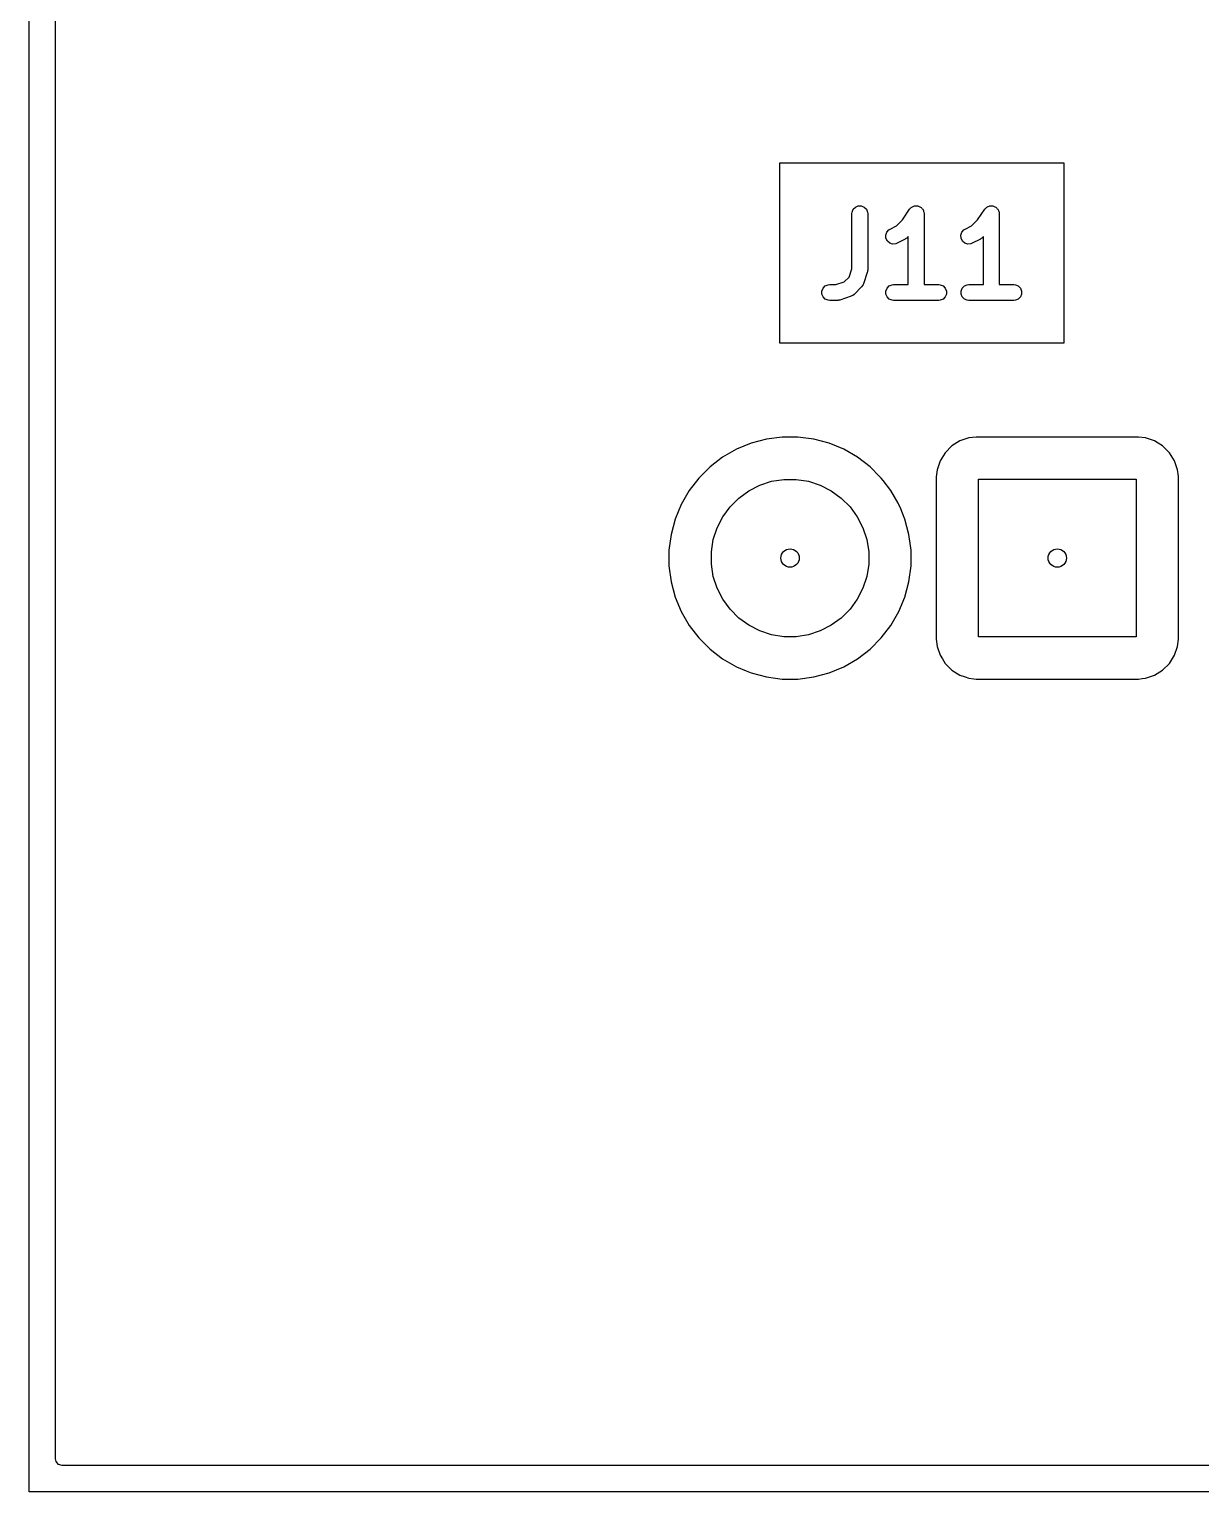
# Model space of a CAD drawing. Extents: x 20 to 124, y -124 to -20.
# Drawn here: x 20 to 42.27, y -124 to -96.2 of the extents above; entities that cross this region are included whole.
import ezdxf

# ---------------------------------------------------------------- set-up
doc = ezdxf.new("R2010")
doc.units = 0
doc.layers.add('BLACK', color=7, linetype='CONTINUOUS')
doc.layers.add('WHITE', color=7, linetype='CONTINUOUS')

msp = doc.modelspace()

# ---------------------------------------------------------------- linework, layer by layer
at = {"layer": 'BLACK', "linetype": 'CONTINUOUS'}
for p, q in [((20.5005, -102.160553), (20.5005, -91.099223)), ((39.669786, -98.744984), (34.258786, -98.744984)), ((34.258786, -98.744984), (34.258786, -102.160553)), ((39.669786, -101.194984), (39.669786, -98.744984)), ((35.635715, -99.703328), (35.638597, -99.674064)), ((35.635715, -100.750416), (35.635715, -99.703328)), ((35.638597, -99.674064), (35.660995, -99.619992)), ((35.660995, -99.619992), (35.702379, -99.578608)), ((35.702379, -99.578608), (35.756451, -99.55621)), ((35.756451, -99.55621), (35.814979, -99.55621)), ((35.814979, -99.55621), (35.869051, -99.578608)), ((35.869051, -99.578608), (35.910435, -99.619992)), ((35.910435, -99.619992), (35.932833, -99.674064)), ((35.932833, -99.674064), (35.935715, -99.703328)), ((35.935715, -99.703328), (35.935715, -100.774757)), ((36.597716, -99.822051), (36.732336, -99.620123)), ((36.732336, -99.620123), (36.732402, -99.620042)), ((36.732402, -99.620042), (36.732423, -99.619992)), ((36.732423, -99.619992), (36.732534, -99.61988)), ((36.732534, -99.61988), (36.750966, -99.597372)), ((36.750966, -99.597372), (36.763308, -99.589106)), ((36.763308, -99.589106), (36.773807, -99.578608)), ((36.773807, -99.578608), (36.787383, -99.572984)), ((36.787383, -99.572984), (36.799596, -99.564806)), ((36.799596, -99.564806), (36.814157, -99.561893)), ((36.814157, -99.561893), (36.827879, -99.55621)), ((36.827879, -99.55621), (36.842576, -99.55621)), ((36.842576, -99.55621), (36.856986, -99.553328)), ((36.856986, -99.553328), (36.871556, -99.55621)), ((36.871556, -99.55621), (36.886407, -99.55621)), ((36.886407, -99.55621), (36.899981, -99.561832)), ((36.899981, -99.561832), (36.9144, -99.564685)), ((36.9144, -99.564685), (36.92676, -99.572925)), ((36.92676, -99.572925), (36.940479, -99.578608)), ((36.940479, -99.578608), (36.950868, -99.588997)), ((36.950868, -99.588997), (36.963099, -99.597151)), ((36.963099, -99.597151), (36.971364, -99.609493)), ((36.971364, -99.609493), (36.981863, -99.619992)), ((36.981863, -99.619992), (36.987486, -99.633568)), ((36.987486, -99.633568), (36.995665, -99.645781)), ((36.995665, -99.645781), (36.998577, -99.660343)), ((36.998577, -99.660343), (37.004261, -99.674064)), ((37.004261, -99.674064), (37.007112, -99.703016)), ((37.007112, -99.703016), (37.007143, -99.70317)), ((37.007143, -99.70317), (37.007132, -99.703222)), ((37.007132, -99.703222), (37.007143, -99.703328)), ((37.007143, -99.703328), (37.007143, -101.053328)), ((38.026287, -99.822051), (38.160907, -99.620123)), ((38.160907, -99.620123), (38.160973, -99.620042)), ((38.160973, -99.620042), (38.160994, -99.619992)), ((38.160994, -99.619992), (38.161105, -99.61988)), ((38.161105, -99.61988), (38.179537, -99.597372)), ((38.179537, -99.597372), (38.191879, -99.589106)), ((38.191879, -99.589106), (38.202378, -99.578608)), ((38.202378, -99.578608), (38.215954, -99.572984)), ((38.215954, -99.572984), (38.228167, -99.564806)), ((38.228167, -99.564806), (38.242728, -99.561893)), ((38.242728, -99.561893), (38.25645, -99.55621)), ((38.25645, -99.55621), (38.271147, -99.55621)), ((38.271147, -99.55621), (38.285557, -99.553328)), ((38.285557, -99.553328), (38.300127, -99.55621)), ((38.300127, -99.55621), (38.314978, -99.55621)), ((38.314978, -99.55621), (38.328552, -99.561832)), ((38.328552, -99.561832), (38.342971, -99.564685)), ((38.342971, -99.564685), (38.355331, -99.572925)), ((38.355331, -99.572925), (38.36905, -99.578608)), ((38.36905, -99.578608), (38.379439, -99.588997)), ((38.379439, -99.588997), (38.39167, -99.597151)), ((38.39167, -99.597151), (38.399935, -99.609493)), ((38.399935, -99.609493), (38.410434, -99.619992)), ((38.410434, -99.619992), (38.416057, -99.633568)), ((38.416057, -99.633568), (38.424236, -99.645781)), ((38.424236, -99.645781), (38.427148, -99.660343)), ((38.427148, -99.660343), (38.432832, -99.674064)), ((38.432832, -99.674064), (38.435683, -99.703016)), ((38.435683, -99.703016), (38.435714, -99.70317)), ((38.435714, -99.70317), (38.435703, -99.703222)), ((38.435703, -99.703222), (38.435714, -99.703328)), ((38.435714, -99.703328), (38.435714, -101.053328)), ((36.27975, -100.113139), (36.298257, -100.057616)), ((36.298257, -100.057616), (36.336604, -100.013401)), ((36.336604, -100.013401), (36.36149, -99.997736)), ((36.36149, -99.997736), (36.482575, -99.937192)), ((36.482575, -99.937192), (36.597716, -99.822051)), ((37.708321, -100.113139), (37.726828, -100.057616)), ((37.726828, -100.057616), (37.765175, -100.013401)), ((37.765175, -100.013401), (37.790061, -99.997736)), ((37.790061, -99.997736), (37.911146, -99.937192)), ((37.911146, -99.937192), (38.026287, -99.822051)), ((36.283899, -100.171519), (36.27975, -100.113139)), ((36.310073, -100.223868), (36.283899, -100.171519)), ((36.354288, -100.262215), (36.310073, -100.223868)), ((36.409811, -100.280722), (36.354288, -100.262215)), ((36.468191, -100.276573), (36.409811, -100.280722)), ((36.495654, -100.266064), (36.468191, -100.276573)), ((36.638511, -100.194635), (36.495654, -100.266064)), ((36.651104, -100.186707), (36.638511, -100.194635)), ((36.654764, -100.185192), (36.651104, -100.186707)), ((36.658883, -100.18181), (36.654764, -100.185192)), ((36.663397, -100.17897), (36.658883, -100.18181)), ((36.665993, -100.175976), (36.663397, -100.17897)), ((36.677495, -100.166537), (36.665993, -100.175976)), ((36.707143, -100.136889), (36.677495, -100.166537)), ((36.707143, -101.053328), (36.707143, -100.136889)), ((37.71247, -100.171519), (37.708321, -100.113139)), ((37.738644, -100.223868), (37.71247, -100.171519)), ((37.782859, -100.262215), (37.738644, -100.223868)), ((37.838382, -100.280722), (37.782859, -100.262215)), ((37.896762, -100.276573), (37.838382, -100.280722)), ((37.924225, -100.266064), (37.896762, -100.276573)), ((38.067082, -100.194635), (37.924225, -100.266064)), ((38.079675, -100.186707), (38.067082, -100.194635)), ((38.083335, -100.185192), (38.079675, -100.186707)), ((38.087454, -100.18181), (38.083335, -100.185192)), ((38.091968, -100.17897), (38.087454, -100.18181)), ((38.094564, -100.175976), (38.091968, -100.17897)), ((38.106066, -100.166537), (38.094564, -100.175976)), ((38.135714, -100.136889), (38.106066, -100.166537)), ((38.135714, -101.053328), (38.135714, -100.136889)), ((35.490402, -101.000794), (35.583181, -100.908014)), ((35.583181, -100.908014), (35.635715, -100.750416)), ((35.928017, -100.822192), (35.856588, -101.036477)), ((35.931316, -100.807682), (35.928017, -100.822192)), ((35.932833, -100.804021), (35.931316, -100.807682)), ((35.933355, -100.798712), (35.932833, -100.804021)), ((35.934537, -100.793518), (35.933355, -100.798712)), ((35.935715, -100.774757), (35.934256, -100.789568)), ((35.934256, -100.789568), (35.934537, -100.793518)), ((35.067168, -101.174064), (35.089566, -101.119992)), ((35.067168, -101.232592), (35.067168, -101.174064)), ((35.089566, -101.119992), (35.13095, -101.078608)), ((35.13095, -101.078608), (35.185022, -101.05621)), ((35.185022, -101.05621), (35.214286, -101.053328)), ((35.214286, -101.053328), (35.3328, -101.053328)), ((35.3328, -101.053328), (35.490402, -101.000794)), ((35.820352, -101.095108), (35.677495, -101.237966)), ((35.839007, -101.072377), (35.820352, -101.095108)), ((35.841069, -101.067397), (35.839007, -101.072377)), ((35.8446, -101.063327), (35.841069, -101.067397)), ((35.856588, -101.036477), (35.8446, -101.063327)), ((36.281454, -101.174064), (36.303852, -101.119992)), ((36.281454, -101.232592), (36.281454, -101.174064)), ((36.303852, -101.119992), (36.345236, -101.078608)), ((36.345236, -101.078608), (36.399308, -101.05621)), ((36.399308, -101.05621), (36.428572, -101.053328)), ((36.428572, -101.053328), (36.707143, -101.053328)), ((37.007143, -101.053328), (37.285715, -101.053328)), ((37.285715, -101.053328), (37.314979, -101.05621)), ((37.314979, -101.05621), (37.369051, -101.078608)), ((37.369051, -101.078608), (37.410435, -101.119992)), ((37.410435, -101.119992), (37.432833, -101.174064)), ((37.432833, -101.174064), (37.432833, -101.232592)), ((37.710025, -101.174064), (37.732423, -101.119992)), ((37.710025, -101.232592), (37.710025, -101.174064)), ((37.732423, -101.119992), (37.773807, -101.078608)), ((37.773807, -101.078608), (37.827879, -101.05621)), ((37.827879, -101.05621), (37.857143, -101.053328)), ((37.857143, -101.053328), (38.135714, -101.053328)), ((38.435714, -101.053328), (38.714286, -101.053328)), ((38.714286, -101.053328), (38.74355, -101.05621)), ((38.74355, -101.05621), (38.797622, -101.078608)), ((38.797622, -101.078608), (38.839006, -101.119992)), ((38.839006, -101.119992), (38.861404, -101.174064)), ((38.861404, -101.174064), (38.861404, -101.232592)), ((39.669786, -102.160553), (39.669786, -101.194984)), ((35.089566, -101.286664), (35.067168, -101.232592)), ((35.13095, -101.328048), (35.089566, -101.286664)), ((35.185022, -101.350446), (35.13095, -101.328048)), ((35.214286, -101.353328), (35.185022, -101.350446)), ((35.357143, -101.353328), (35.214286, -101.353328)), ((35.371948, -101.351869), (35.357143, -101.353328)), ((35.375903, -101.352151), (35.371948, -101.351869)), ((35.381104, -101.350968), (35.375903, -101.352151)), ((35.386407, -101.350446), (35.381104, -101.350968)), ((35.390064, -101.34893), (35.386407, -101.350446)), ((35.404577, -101.345631), (35.390064, -101.34893)), ((35.618863, -101.274203), (35.404577, -101.345631)), ((35.645714, -101.262215), (35.618863, -101.274203)), ((35.649785, -101.258683), (35.645714, -101.262215)), ((35.654765, -101.256621), (35.649785, -101.258683)), ((35.677495, -101.237966), (35.654765, -101.256621)), ((36.303852, -101.286664), (36.281454, -101.232592)), ((36.345236, -101.328048), (36.303852, -101.286664)), ((36.399308, -101.350446), (36.345236, -101.328048)), ((36.428572, -101.353328), (36.399308, -101.350446)), ((37.285715, -101.353328), (36.428572, -101.353328)), ((37.314979, -101.350446), (37.285715, -101.353328)), ((37.369051, -101.328048), (37.314979, -101.350446)), ((37.410435, -101.286664), (37.369051, -101.328048)), ((37.432833, -101.232592), (37.410435, -101.286664)), ((37.732423, -101.286664), (37.710025, -101.232592)), ((37.773807, -101.328048), (37.732423, -101.286664)), ((37.827879, -101.350446), (37.773807, -101.328048)), ((37.857143, -101.353328), (37.827879, -101.350446)), ((38.714286, -101.353328), (37.857143, -101.353328)), ((38.74355, -101.350446), (38.714286, -101.353328)), ((38.797622, -101.328048), (38.74355, -101.350446)), ((38.839006, -101.286664), (38.797622, -101.328048)), ((38.861404, -101.232592), (38.839006, -101.286664)), ((20.5005, -106.099223), (20.5005, -102.160553)), ((34.258786, -102.160553), (39.669786, -102.160553)), ((34.309206, -103.949501), (34.010233, -103.988861)), ((34.309211, -103.9495), (34.309206, -103.949501)), ((34.309217, -103.9495), (34.309211, -103.9495)), ((34.610783, -103.9495), (34.309217, -103.9495)), ((34.610788, -103.9495), (34.610783, -103.9495)), ((34.610793, -103.949501), (34.610788, -103.9495)), ((34.909766, -103.988861), (34.610793, -103.949501)), ((37.860745, -103.964631), (37.690476, -104.024211)), ((37.86075, -103.96463), (37.860745, -103.964631)), ((37.995039, -103.9495), (37.86075, -103.96463)), ((37.995046, -103.9495), (37.995039, -103.9495)), ((41.084954, -103.9495), (37.995046, -103.9495)), ((41.08496, -103.9495), (41.084954, -103.9495)), ((41.219249, -103.96463), (41.08496, -103.9495)), ((41.219254, -103.964631), (41.219249, -103.96463)), ((41.389523, -104.024211), (41.219254, -103.964631)), ((33.440328, -104.182318), (33.179168, -104.333099)), ((33.440338, -104.182314), (33.440328, -104.182318)), ((33.718939, -104.066913), (33.440338, -104.182314)), ((34.010233, -103.988861), (33.718939, -104.066913)), ((35.20106, -104.066913), (34.909766, -103.988861)), ((35.479661, -104.182314), (35.20106, -104.066913)), ((35.479671, -104.182318), (35.479661, -104.182314)), ((35.740831, -104.333099), (35.479671, -104.182318)), ((37.410184, -104.247737), (37.314211, -104.400476)), ((37.537737, -104.120184), (37.410184, -104.247737)), ((37.690476, -104.024211), (37.537737, -104.120184)), ((41.457482, -104.066913), (41.389523, -104.024211)), ((41.542262, -104.120184), (41.457482, -104.066913)), ((41.669816, -104.247738), (41.542262, -104.120184)), ((41.765789, -104.400478), (41.669816, -104.247738)), ((32.939914, -104.516685), (32.726685, -104.729914)), ((32.939921, -104.516679), (32.939914, -104.516685)), ((33.179168, -104.333099), (32.939921, -104.516679)), ((35.980078, -104.516679), (35.740831, -104.333099)), ((35.980085, -104.516685), (35.980078, -104.516679)), ((36.168439, -104.705039), (35.980085, -104.516685)), ((37.314211, -104.400476), (37.254631, -104.570745)), ((41.825368, -104.570745), (41.765789, -104.400478)), ((32.726679, -104.729921), (32.543099, -104.969168)), ((32.726685, -104.729914), (32.726679, -104.729921)), ((33.885975, -104.864181), (34.109832, -104.791445)), ((34.109832, -104.791445), (34.342311, -104.754624)), ((34.342311, -104.754624), (34.577689, -104.754624)), ((34.577689, -104.754624), (34.810168, -104.791445)), ((34.810168, -104.791445), (35.034025, -104.864181)), ((36.193314, -104.729914), (36.168439, -104.705039)), ((36.19332, -104.729921), (36.193314, -104.729914)), ((36.229486, -104.777053), (36.19332, -104.729921)), ((36.3769, -104.969168), (36.229486, -104.777053)), ((37.25463, -104.57075), (37.2395, -104.705039)), ((37.2395, -104.705039), (37.2395, -107.79496)), ((37.254631, -104.570745), (37.25463, -104.57075)), ((38.04, -107.75), (38.04, -104.75)), ((38.04, -104.75), (41.04, -104.75)), ((41.04, -104.75), (41.04, -107.75)), ((41.825369, -104.57075), (41.825368, -104.570745)), ((41.834242, -104.6495), (41.825369, -104.57075)), ((41.8405, -104.705046), (41.834242, -104.6495)), ((41.8405, -107.794954), (41.8405, -104.705046)), ((32.543099, -104.969168), (32.392318, -105.230328)), ((33.485828, -105.109391), (33.676252, -104.97104)), ((33.676252, -104.97104), (33.885975, -104.864181)), ((35.034025, -104.864181), (35.243748, -104.97104)), ((35.243748, -104.97104), (35.434172, -105.109391)), ((36.514414, -105.20735), (36.3769, -104.969168)), ((32.392314, -105.230338), (32.276913, -105.508939)), ((32.392318, -105.230328), (32.392314, -105.230338)), ((33.18104, -105.466252), (33.319391, -105.275828)), ((33.319391, -105.275828), (33.485828, -105.109391)), ((35.434172, -105.109391), (35.600609, -105.275828)), ((35.600609, -105.275828), (35.73896, -105.466252)), ((36.527683, -105.230332), (36.514414, -105.20735)), ((36.563603, -105.317051), (36.527683, -105.230332)), ((36.631373, -105.480663), (36.563603, -105.317051)), ((32.276913, -105.508939), (32.198861, -105.800233)), ((33.074181, -105.675975), (33.18104, -105.466252)), ((35.73896, -105.466252), (35.845819, -105.675975)), ((36.643087, -105.508942), (36.631373, -105.480663)), ((36.721138, -105.800232), (36.643087, -105.508942)), ((32.198861, -105.800233), (32.159501, -106.099206)), ((32.964624, -106.132311), (33.001445, -105.899832)), ((33.001445, -105.899832), (33.074181, -105.675975)), ((35.845819, -105.675975), (35.918555, -105.899832)), ((35.918555, -105.899832), (35.955376, -106.132311)), ((36.7605, -106.099217), (36.721138, -105.800232)), ((20.5005, -112.611655), (20.5005, -106.099223)), ((32.159501, -106.099206), (32.1595, -106.099223)), ((32.1595, -106.099223), (32.1595, -106.400776)), ((32.964624, -106.367689), (32.964624, -106.132311)), ((35.955376, -106.132311), (35.955376, -106.367689)), ((36.7605, -106.400783), (36.7605, -106.099217)), ((32.1595, -106.400776), (32.159501, -106.400793)), ((32.159501, -106.400793), (32.198861, -106.699766)), ((33.001445, -106.600168), (32.964624, -106.367689)), ((35.955376, -106.367689), (35.918555, -106.600168)), ((36.721138, -106.699768), (36.7605, -106.400783)), ((32.198861, -106.699766), (32.276913, -106.99106)), ((33.074181, -106.824025), (33.001445, -106.600168)), ((35.918555, -106.600168), (35.845819, -106.824025)), ((36.643087, -106.991058), (36.721138, -106.699768)), ((32.276913, -106.99106), (32.392314, -107.269661)), ((33.18104, -107.033748), (33.074181, -106.824025)), ((33.319391, -107.224172), (33.18104, -107.033748)), ((35.73896, -107.033748), (35.600609, -107.224172)), ((35.845819, -106.824025), (35.73896, -107.033748)), ((36.527683, -107.269668), (36.643087, -106.991058)), ((32.392314, -107.269661), (32.392318, -107.269671)), ((32.392318, -107.269671), (32.543099, -107.530831)), ((33.485828, -107.390609), (33.319391, -107.224172)), ((35.600609, -107.224172), (35.434172, -107.390609)), ((36.3769, -107.530832), (36.527683, -107.269668)), ((32.543099, -107.530831), (32.726679, -107.770078)), ((33.676252, -107.52896), (33.485828, -107.390609)), ((33.885975, -107.635819), (33.676252, -107.52896)), ((35.243748, -107.52896), (35.034025, -107.635819)), ((35.434172, -107.390609), (35.243748, -107.52896)), ((36.193319, -107.77008), (36.3769, -107.530832)), ((32.726679, -107.770078), (32.726685, -107.770085)), ((32.726685, -107.770085), (32.939914, -107.983314)), ((34.109832, -107.708555), (33.885975, -107.635819)), ((34.342311, -107.745376), (34.109832, -107.708555)), ((34.577689, -107.745376), (34.342311, -107.745376)), ((34.810168, -107.708555), (34.577689, -107.745376)), ((35.034025, -107.635819), (34.810168, -107.708555)), ((35.98008, -107.983319), (36.193319, -107.77008)), ((37.2395, -107.79496), (37.25463, -107.929249)), ((41.04, -107.75), (38.04, -107.75)), ((41.825368, -107.929255), (41.8405, -107.794954)), ((32.939914, -107.983314), (32.939921, -107.98332)), ((32.939921, -107.98332), (33.179168, -108.1669)), ((35.740832, -108.1669), (35.98008, -107.983319)), ((37.25463, -107.929249), (37.254631, -107.929254)), ((37.254631, -107.929254), (37.314211, -108.099523)), ((37.314211, -108.099523), (37.356547, -108.1669)), ((41.669816, -108.252262), (41.765789, -108.099522)), ((41.765789, -108.099522), (41.825368, -107.929255)), ((33.179168, -108.1669), (33.440328, -108.317681)), ((33.440328, -108.317681), (33.440329, -108.317681)), ((33.440329, -108.317681), (33.440332, -108.317683)), ((33.440332, -108.317683), (33.626072, -108.394619)), ((33.626072, -108.394619), (33.718939, -108.433086)), ((35.201058, -108.433087), (35.479668, -108.317683)), ((35.479668, -108.317683), (35.740832, -108.1669)), ((37.356547, -108.1669), (37.410184, -108.252262)), ((37.410184, -108.252262), (37.537738, -108.379816)), ((37.537738, -108.379816), (37.690478, -108.475789)), ((41.389522, -108.475789), (41.542262, -108.379816)), ((41.542262, -108.379816), (41.669816, -108.252262)), ((33.718939, -108.433086), (33.71894, -108.433086)), ((33.71894, -108.433086), (33.718942, -108.433087)), ((33.718942, -108.433087), (34.010232, -108.511138)), ((34.010232, -108.511138), (34.309217, -108.5505)), ((34.309217, -108.5505), (34.309224, -108.5505)), ((34.309224, -108.5505), (34.610776, -108.5505)), ((34.610776, -108.5505), (34.610783, -108.5505)), ((34.610783, -108.5505), (34.909768, -108.511138)), ((34.909768, -108.511138), (35.201058, -108.433087)), ((37.690478, -108.475789), (37.7915, -108.511138)), ((37.7915, -108.511138), (37.860745, -108.535368)), ((37.860745, -108.535368), (37.86075, -108.535369)), ((37.86075, -108.535369), (37.951246, -108.545565)), ((37.951246, -108.545565), (37.99504, -108.550499)), ((37.99504, -108.550499), (37.995043, -108.5505)), ((37.995043, -108.5505), (37.995046, -108.5505)), ((37.995046, -108.5505), (41.084957, -108.5505)), ((41.084957, -108.5505), (41.084958, -108.550499)), ((41.084958, -108.550499), (41.152104, -108.542934)), ((41.152104, -108.542934), (41.219249, -108.535369)), ((41.219249, -108.535369), (41.219252, -108.535368)), ((41.219252, -108.535368), (41.219255, -108.535368)), ((41.219255, -108.535368), (41.389522, -108.475789)), ((20.5005, -116.124038), (20.5005, -112.611655)), ((20.5005, -122.610553), (20.5005, -116.124038)), ((20.5005, -123.3755), (20.5005, -122.610553)), ((20.511706, -123.427011), (20.5005, -123.3755)), ((20.557461, -123.479815), (20.511706, -123.427011)), ((20.6245, -123.4995), (20.557461, -123.479815)), ((123.3755, -123.4995), (20.6245, -123.4995))]:
    msp.add_line(p, q, dxfattribs=at)
at = {"layer": 'BLACK'}
for centre in [(34.46, -106.25), (39.54, -106.25)]:
    msp.add_circle(centre, 0.175, dxfattribs=at)
at = {"layer": 'WHITE', "linetype": 'CONTINUOUS'}
for p, q in [((20, -124), (20, -20)), ((124, -124), (20, -124))]:
    msp.add_line(p, q, dxfattribs=at)
at = {"layer": 'WHITE'}
for centre in [(34.46, -106.25), (39.54, -106.25)]:
    msp.add_circle(centre, 0.175, dxfattribs=at)

doc.saveas('drawing.dxf')
